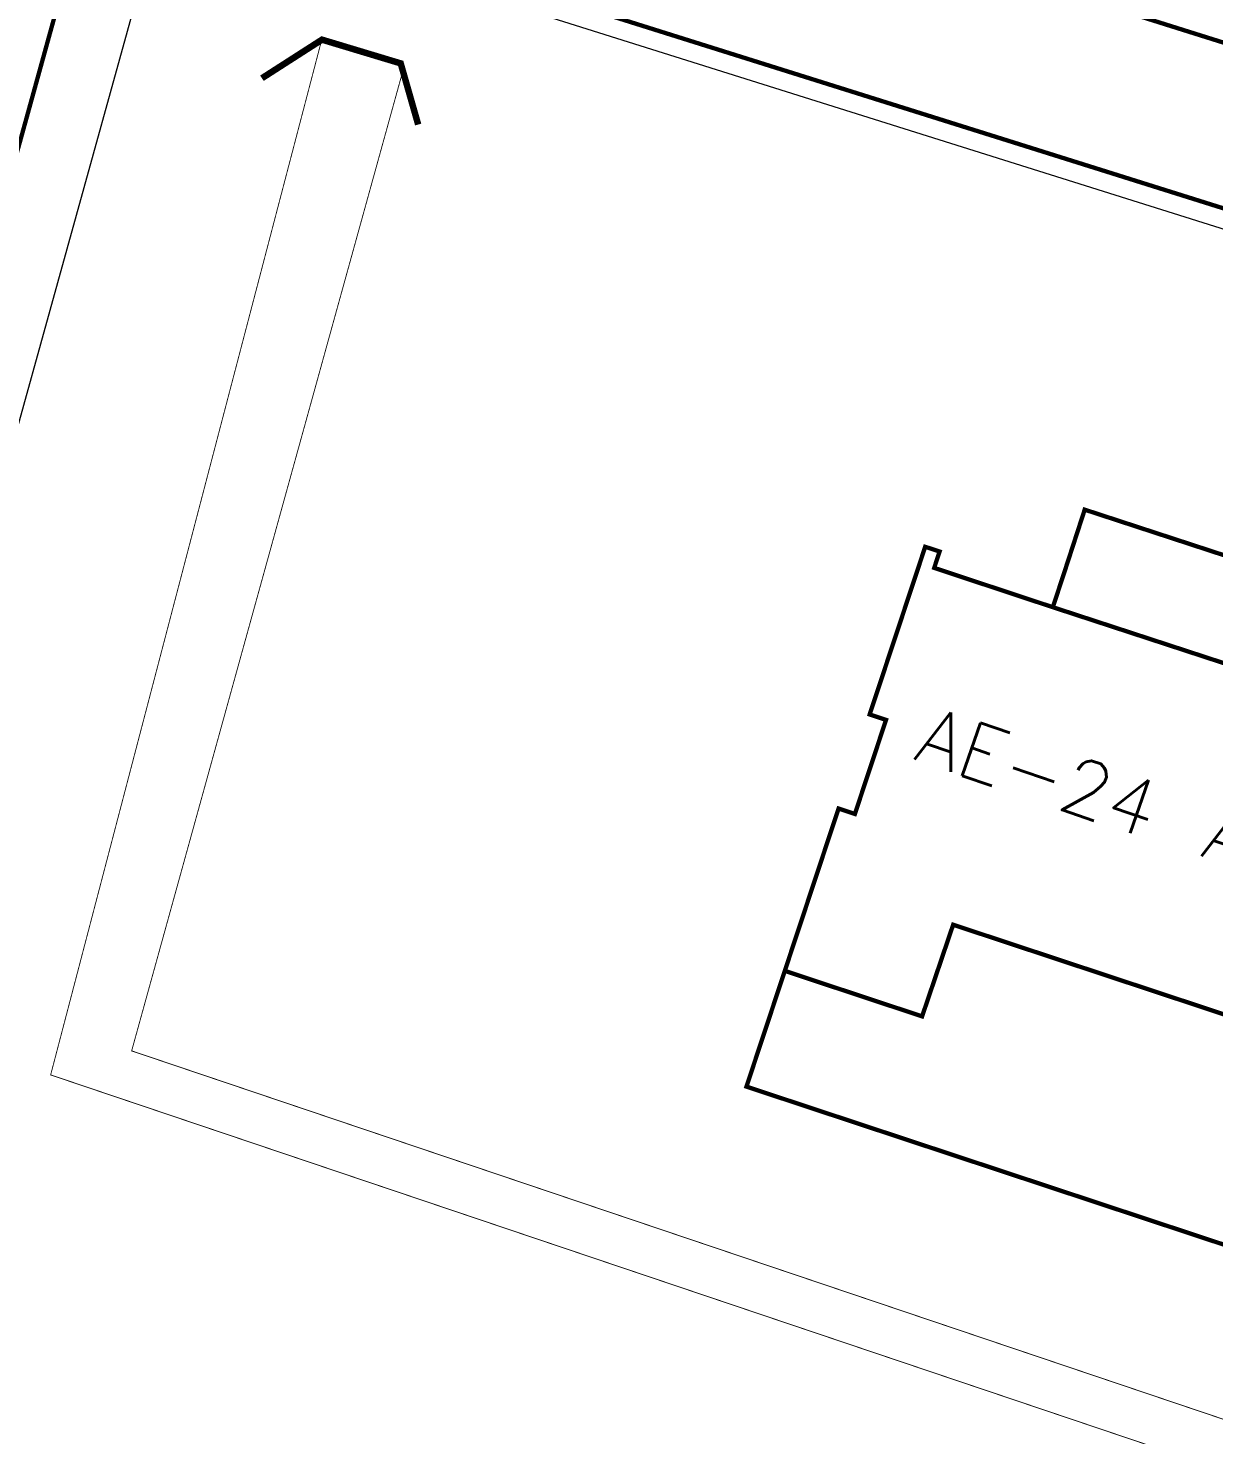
# Model space of a CAD drawing. Header units: inches. Extents: x 350994 to 353538, y 1581369 to 1583842.
# Drawn here: x 351387.01 to 351414.53, y 1583240.38 to 1583273.03 of the extents above; entities that cross this region are included whole.
import ezdxf
from ezdxf.enums import TextEntityAlignment as Align

# ---------------------------------------------------------------- set-up
doc = ezdxf.new("R2010")
doc.units = ezdxf.units.IN
doc.header["$MEASUREMENT"] = 0
for name, pattern in [('1', [0]), ('ACAD_ISO03W100', [30, 12, -18]), ('DASHDOTX2', [2, 1, -0.5, 0, -0.5])]:
    doc.linetypes.add(name, pattern=pattern)
for name, color, linetype in [('BOUNDARY', 5, 'Continuous'), ('BULDING', 5, '1'), ('CULVERT', 255, '1'), ('CW', 94, '1'), ('EP TF', 5, 'Continuous'), ("ROAD'S", 1, '1')]:
    doc.layers.add(name, color=color, linetype=linetype)
doc.styles.add('ROMANS', font='ROMANS.shx')
doc.styles.get("Standard").update_dxf_attribs({"font": 'arial.ttf'})
doc.linetypes.add('SILT_FENCE', pattern='A,0.5,-0.2,["EP",Standard,S=0.1,R=0,X=-0.1,Y=-0.05],-0.2', length=0.9)

msp = doc.modelspace()

# ---------------------------------------------------------------- linework, layer by layer
at = {"layer": 'BOUNDARY', "lineweight": 5, "const_width": 0.1, "elevation": 100.418}
for points in [[(351416.084, 1583249.705), (351408.482, 1583252.222), (351407.761, 1583250.095), (351404.574, 1583251.151), (351404.574, 1583251.151), (351404.574, 1583251.151), (351404.574, 1583251.151), (351405.822, 1583254.92), (351406.201, 1583254.794), (351406.924, 1583256.977), (351406.544, 1583257.103), (351407.833, 1583260.995), (351408.167, 1583260.885), (351408.042, 1583260.505), (351410.795, 1583259.593), (351411.046, 1583260.353), (351411.535, 1583261.857), (351419.889, 1583259.123)], [(351410.795, 1583259.593), (351419.149, 1583256.859)]]:
    msp.add_lwpolyline(points, dxfattribs=at)
at = {"layer": 'CULVERT', "color": 250, "linetype": 'DASHDOTX2', "lineweight": 5, "ltscale": 2, "const_width": 0.02}
for points in [[(351567.114, 1583218.213), (351558.244, 1583191.154), (351387.534, 1583248.736), (351393.827, 1583272.769)], [(351564.207, 1583219.026), (351555.73, 1583193.167), (351389.414, 1583249.294), (351395.709, 1583272.041)]]:
    msp.add_lwpolyline(points, dxfattribs=at)
at = {"layer": 'CULVERT', "color": 250, "lineweight": 5, "const_width": 0.15, "elevation": -98.457}
msp.add_lwpolyline([(351396.065, 1583270.796), (351395.659, 1583272.216), (351393.832, 1583272.767), (351392.438, 1583271.872)], dxfattribs=at)
at = {"layer": 'CW', "linetype": 'ACAD_ISO03W100', "lineweight": 5, "ltscale": 0.1, "const_width": 0.1, "elevation": 100.418}
msp.add_lwpolyline([(351419.11, 1583246.338), (351418.22, 1583243.652), (351403.684, 1583248.464), (351404.574, 1583251.151)], dxfattribs=at)
at = {"layer": 'EP TF', "color": 252, "linetype": 'SILT_FENCE', "lineweight": 5, "ltscale": 6, "elevation": 98.457}
for points in [[(351860.599, 1583050.457), (351843.117, 1583054.927), (351805.428, 1583069.434), (351749.996, 1583088.043), (351693.324, 1583107.195), (351559.818, 1583166.634), (351530.996, 1583175.986), (351505.516, 1583184.189), (351479.554, 1583192.598), (351455.022, 1583200.395), (351427.507, 1583209.446), (351401.181, 1583217.744), (351377.104, 1583229.332), (351383.888, 1583253.394), (351390.184, 1583276.102), (351398.171, 1583304.68), (351406.613, 1583334.671), (351412.571, 1583355.244), (351419.656, 1583379.976), (351427.743, 1583409.247), (351437.315, 1583441.687)], [(351390.184, 1583276.102), (351444.617, 1583258.982), (351470.489, 1583250.813), (351496.968, 1583242.772), (351522.244, 1583234.082), (351548.566, 1583225.918), (351548.566, 1583225.918)]]:
    msp.add_lwpolyline(points, dxfattribs=at)
at = {"layer": "ROAD'S", "lineweight": 5, "const_width": 0.1}
for points in [[(351566.837, 1583288.695), (351587.368, 1583281.612), (351589.749, 1583279.92), (351590.972, 1583277.627), (351589.879, 1583272.789), (351572.923, 1583223.021), (351570.49, 1583222.806), (351567.784, 1583223.345), (351562.174, 1583225.354), (351463.672, 1583257.317), (351394.003, 1583279.224), (351390.857, 1583283.441), (351391.809, 1583287.12), (351391.809, 1583287.12), (351391.95, 1583287.665), (351407.18, 1583340.371), (351411.724, 1583342.339), (351413.567, 1583341.782), (351482.492, 1583317.608), (351515.964, 1583306.247), (351528.201, 1583302.025)], [(351393.06, 1583275.668), (351462.322, 1583253.905), (351560.885, 1583222.306), (351564.853, 1583220.437), (351568.311, 1583218.792), (351570.496, 1583215.695), (351570.496, 1583215.695), (351555.306, 1583169.633)], [(351555.306, 1583169.633), (351551.477, 1583163.313), (351551.477, 1583163.313), (351547.92, 1583160.015), (351541.675, 1583157.461), (351530.115, 1583161.263), (351443.083, 1583190.995), (351393.516, 1583207.274), (351376.8, 1583213.469), (351374.718, 1583216.187), (351374.233, 1583219.494), (351374.622, 1583226.248), (351388.101, 1583275.027), (351388.101, 1583275.027)]]:
    msp.add_lwpolyline(points, dxfattribs=at)

# ---------------------------------------------------------------- texts
at = {"layer": 'BULDING', "color": 0, "linetype": 'Continuous', "lineweight": 9, "style": 'ROMANS'}
for s, p in [('AE-24', (351410.458, 1583255.764, -8.051)), ('AE-23', (351417.117, 1583253.52, -8.051))]:
    msp.add_text(s, height=1.3, rotation=341.0931, dxfattribs=at).set_placement(p, align=Align.MIDDLE_CENTER)

doc.saveas('drawing.dxf')
